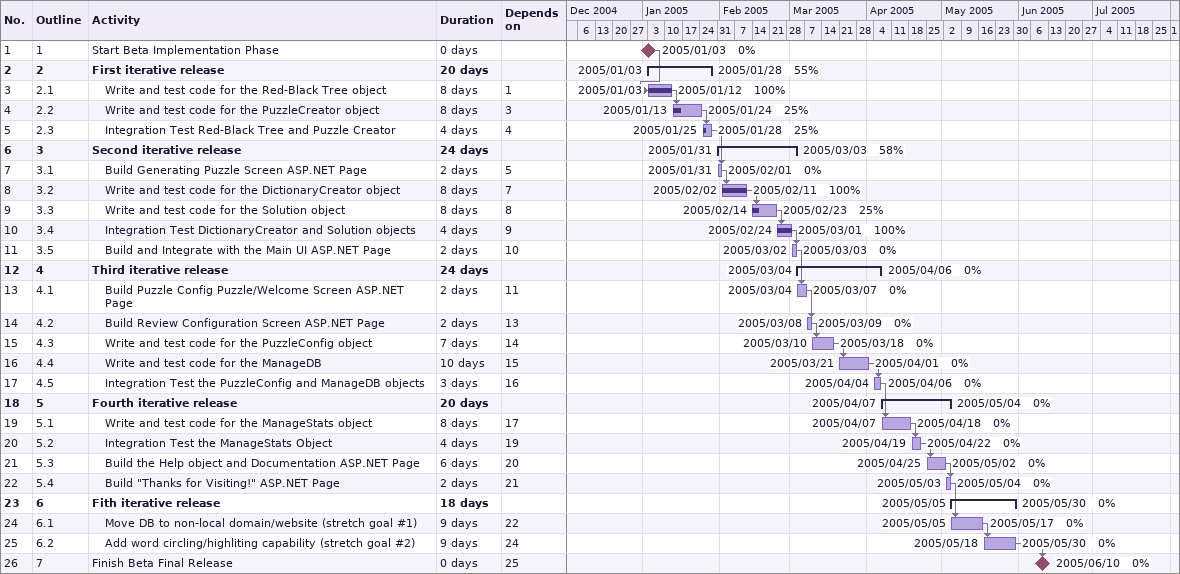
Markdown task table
| ID | WBS | Task | Duration | Start | Finish | Predecessors | % complete |
|---|---|---|---|---|---|---|---|
| 1 | 1 | Start Beta Implementation Phase | 0d | 2005-01-03 | 2005-01-03 |  | 0 |
| 2 | 2 | **First iterative release** | 20d | 2005-01-03 | 2005-01-28 |  | 55 |
| 3 | 2.1 | Write and test code for the Red-Black Tree object | 8d | 2005-01-03 | 2005-01-12 | 1 | 100 |
| 4 | 2.2 | Write and test code for the PuzzleCreator object | 8d | 2005-01-13 | 2005-01-24 | 3 | 25 |
| 5 | 2.3 | Integration Test Red-Black Tree and Puzzle Creator | 4d | 2005-01-25 | 2005-01-28 | 4 | 25 |
| 6 | 3 | **Second iterative release** | 24d | 2005-01-31 | 2005-03-03 |  | 58 |
| 7 | 3.1 | Build Generating Puzzle Screen ASP.NET Page | 2d | 2005-01-31 | 2005-02-01 | 5 | 0 |
| 8 | 3.2 | Write and test code for the DictionaryCreator object | 8d | 2005-02-02 | 2005-02-11 | 7 | 100 |
| 9 | 3.3 | Write and test code for the Solution object | 8d | 2005-02-14 | 2005-02-23 | 8 | 25 |
| 10 | 3.4 | Integration Test DictionaryCreator and Solution objects | 4d | 2005-02-24 | 2005-03-01 | 9 | 100 |
| 11 | 3.5 | Build and Integrate with the Main UI ASP.NET Page | 2d | 2005-03-02 | 2005-03-03 | 10 | 0 |
| 12 | 4 | **Third iterative release** | 24d | 2005-03-04 | 2005-04-06 |  | 0 |
| 13 | 4.1 | Build Puzzle Config Puzzle/Welcome Screen ASP.NET Page | 2d | 2005-03-04 | 2005-03-07 | 11 | 0 |
| 14 | 4.2 | Build Review Configuration Screen ASP.NET Page | 2d | 2005-03-08 | 2005-03-09 | 13 | 0 |
| 15 | 4.3 | Write and test code for the PuzzleConfig object | 7d | 2005-03-10 | 2005-03-18 | 14 | 0 |
| 16 | 4.4 | Write and test code for the ManageDB | 10d | 2005-03-21 | 2005-04-01 | 15 | 0 |
| 17 | 4.5 | Integration Test the PuzzleConfig and ManageDB objects | 3d | 2005-04-04 | 2005-04-06 | 16 | 0 |
| 18 | 5 | **Fourth iterative release** | 20d | 2005-04-07 | 2005-05-04 |  | 0 |
| 19 | 5.1 | Write and test code for the ManageStats object | 8d | 2005-04-07 | 2005-04-18 | 17 | 0 |
| 20 | 5.2 | Integration Test the ManageStats Object | 4d | 2005-04-19 | 2005-04-22 | 19 | 0 |
| 21 | 5.3 | Build the Help object and Documentation ASP.NET Page | 6d | 2005-04-25 | 2005-05-02 | 20 | 0 |
| 22 | 5.4 | Build "Thanks for Visiting!" ASP.NET Page | 2d | 2005-05-03 | 2005-05-04 | 21 | 0 |
| 23 | 6 | **Fith iterative release** | 18d | 2005-05-05 | 2005-05-30 |  | 0 |
| 24 | 6.1 | Move DB to non-local domain/website (stretch goal #1) | 9d | 2005-05-05 | 2005-05-17 | 22 | 0 |
| 25 | 6.2 | Add word circling/highliting capability (stretch goal #2) | 9d | 2005-05-18 | 2005-05-30 | 24 | 0 |
| 26 | 7 | Finish Beta Final Release | 0d | 2005-06-10 | 2005-06-10 | 25 | 0 |
